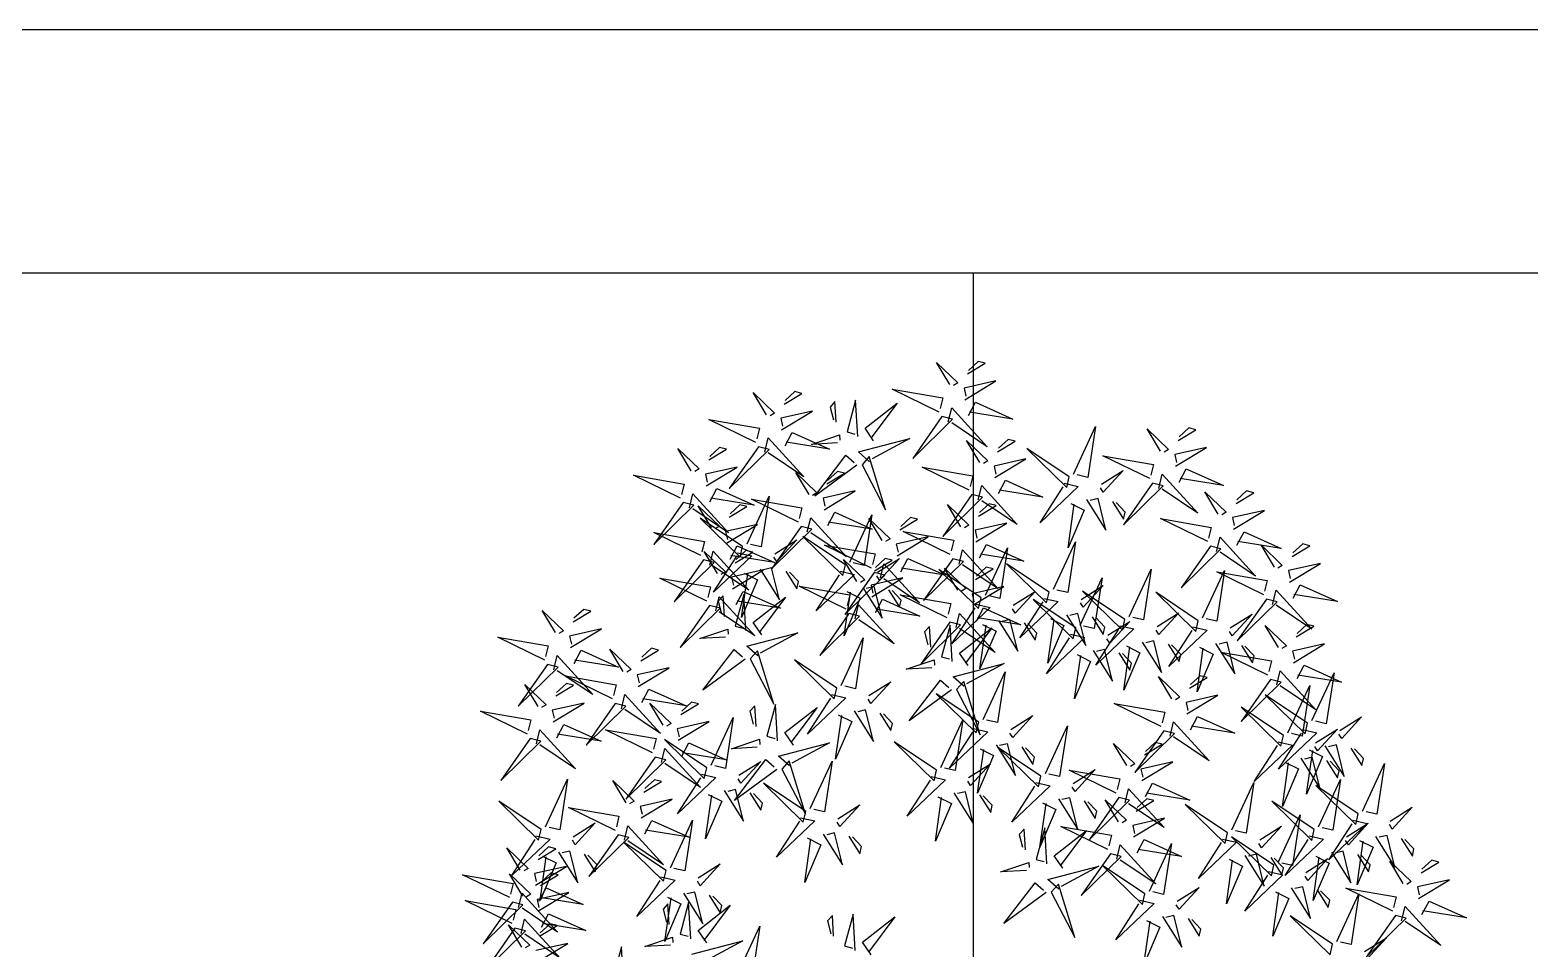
# Model space of a CAD drawing. Extents: x 741 to 1339, y 725 to 848.
# Drawn here: x 1122.841 to 1123.457, y 788.325 to 788.702 of the extents above; entities that cross this region are included whole.
import ezdxf

# ---------------------------------------------------------------- set-up
doc = ezdxf.new("R2010")
doc.units = 0
doc.header["$MEASUREMENT"] = 0
for name, color, linetype in [('5', 5, 'CONTINUOUS'), ('Lay Out', 31, 'CONTINUOUS'), ('luzpb', 86, 'CONTINUOUS'), ('PAREDES', 7, 'CONTINUOUS'), ('sobrapb', 88, 'CONTINUOUS')]:
    doc.layers.add(name, color=color, linetype=linetype)

# ---------------------------------------------------------------- blocks, each defined once
blk = doc.blocks.new('bolinha')
at = {"layer": 'luzpb'}
for p, q in [((87.85, 166.45), (81.06, 188.08)), ((81.06, 188.08), (84.03, 163.42)), ((97.67, 160.31), (90.89, 181.93)), ((90.89, 181.93), (93.85, 157.28)), ((90.13, 166.19), (110.99, 176.51)), ((110.99, 176.51), (94.18, 161.09)), ((69.92, 167.98), (68.09, 151.98)), ((77.79, 165.91), (78.05, 168.2)), ((90.75, 167.89), (77.79, 165.91)), ((79.32, 169.21), (90.75, 167.89)), ((99.96, 160.04), (120.82, 170.36)), ((120.82, 170.36), (104.01, 154.94)), ((64.96, 158.68), (83.01, 164.69)), ((88.33, 160.6), (64.96, 158.68)), ((68.09, 151.98), (74.23, 165.17)), ((78.28, 160.07), (77.23, 150.93)), ((84.03, 163.42), (87.85, 166.45)), ((84.29, 165.7), (88.33, 160.6)), ((94.18, 161.09), (91.14, 164.91)), ((93.85, 157.28), (97.67, 160.31)), ((67.7, 142.15), (81.97, 155.55)), ((74.79, 152.54), (92.84, 158.55)), ((98.16, 154.46), (74.79, 152.54)), ((79.78, 152.95), (79.29, 158.79)), ((80.96, 156.83), (83.73, 150.72)), ((87.55, 153.75), (85.72, 137.75)), ((94.12, 159.56), (98.16, 154.46)), ((95.42, 151.68), (95.68, 153.97)), ((108.38, 153.65), (95.42, 151.68)), ((96.95, 154.98), (108.38, 153.65)), ((104.01, 154.94), (100.97, 158.77)), ((83.73, 150.72), (67.7, 142.15)), ((77.23, 150.93), (79.78, 152.95)), ((77.53, 136.01), (91.79, 149.41)), ((85.72, 137.75), (91.86, 150.93)), ((91.86, 150.93), (88.56, 152.47)), ((99.63, 134.28), (90.74, 150.13)), ((90.74, 150.13), (104.42, 136.14)), ((90.78, 150.68), (93.56, 144.57)), ((97.38, 147.61), (95.54, 131.61)), ((105.24, 145.54), (105.51, 147.82)), ((118.2, 147.51), (105.24, 145.54)), ((106.78, 148.83), (118.2, 147.51)), ((109.61, 129.87), (107.2, 153.2)), ((107.2, 153.2), (113.59, 135.28)), ((38.98, 143.11), (52.31, 134.07)), ((52.31, 134.07), (43.48, 145.63)), ((93.56, 144.57), (77.53, 136.01)), ((95.9, 145.83), (94.86, 136.69)), ((95.54, 131.61), (101.68, 144.79)), ((97.4, 138.71), (96.92, 144.56)), ((101.68, 144.79), (98.39, 146.33)), ((94.86, 136.69), (97.4, 138.71)), ((105.68, 137.17), (99.63, 134.28)), ((105.73, 139.69), (104.68, 130.55)), ((107.23, 132.57), (106.74, 138.42)), ((114.62, 134.02), (109.61, 129.87)), ((136.92, 137.7), (112.33, 134.24)), ((112.33, 134.24), (115.44, 130.48)), ((115.44, 130.48), (136.92, 137.7)), ((102.73, 130.52), (86.7, 132.02)), ((86.7, 132.02), (100.01, 126.15)), ((100.01, 126.15), (101.48, 129.48)), ((104.68, 130.55), (107.23, 132.57)), ((110.21, 124.04), (113.97, 127.15)), ((115.22, 128.19), (125.97, 107.54)), ((150.41, 109.67), (143.63, 131.29)), ((143.63, 131.29), (146.59, 106.64)), ((39.6, 116.31), (46.07, 125.82)), ((46.07, 125.82), (41.81, 113.43)), ((61.26, 97.02), (58.86, 120.35)), ((58.86, 120.35), (65.24, 102.42)), ((94.99, 122), (85.83, 122.86)), ((85.83, 122.86), (87.9, 120.36)), ((92.65, 104.79), (85.87, 126.42)), ((85.87, 126.42), (88.83, 101.76)), ((87.9, 120.36), (93.74, 120.97)), ((103.06, 109.69), (100.83, 122.61)), ((100.83, 122.61), (103.12, 122.4)), ((104.15, 121.14), (103.06, 109.69)), ((125.97, 107.54), (110.21, 124.04)), ((41.81, 113.43), (39.9, 114.72)), ((51.29, 101.42), (42.4, 117.27)), ((42.4, 117.27), (56.08, 103.28)), ((94.94, 104.53), (115.8, 114.85)), ((115.8, 114.85), (98.99, 99.43)), ((152.7, 109.4), (173.56, 119.72)), ((173.56, 119.72), (156.74, 104.3)), ((30.62, 111.29), (21.48, 89.69)), ((21.48, 89.69), (24.53, 108.48)), ((36.33, 107.42), (49.65, 98.37)), ((40.82, 109.93), (37.92, 107.72)), ((49.65, 98.37), (40.82, 109.93)), ((47.21, 111.15), (54.83, 105.98)), ((54.22, 109.17), (48.81, 111.45)), ((54.83, 105.98), (54.22, 109.17)), ((127.53, 101.9), (145.58, 107.91)), ((146.59, 106.64), (150.41, 109.67)), ((146.85, 108.92), (150.9, 103.82)), ((156.74, 104.3), (153.71, 108.13)), ((11.3, 100.35), (22.04, 79.7)), ((30.54, 103), (37.24, 102.63)), ((37.39, 84.45), (32.14, 103.31)), ((37.24, 102.63), (37.39, 84.45)), ((57.34, 104.32), (51.29, 101.42)), ((66.28, 101.17), (61.26, 97.02)), ((88.58, 104.85), (63.99, 101.38)), ((63.99, 101.38), (67.1, 97.63)), ((67.1, 97.63), (88.58, 104.85)), ((69.77, 97.02), (87.82, 103.04)), ((88.83, 101.76), (92.65, 104.79)), ((89.1, 104.05), (93.14, 98.95)), ((98.99, 99.43), (95.95, 103.25)), ((150.9, 103.82), (127.53, 101.9)), ((143.52, 100.04), (146.29, 93.93)), ((171.79, 83.45), (165.01, 105.07)), ((165.01, 105.07), (167.97, 80.42)), ((22.04, 79.7), (6.28, 96.2)), ((54.39, 97.66), (38.36, 99.17)), ((38.36, 99.17), (51.67, 93.3)), ((51.67, 93.3), (53.14, 96.63)), ((61.87, 91.19), (65.63, 94.3)), ((66.88, 95.34), (77.63, 74.69)), ((93.14, 98.95), (69.77, 97.02)), ((72.51, 80.5), (86.78, 93.9)), ((85.76, 95.17), (88.54, 89.06)), ((130.26, 85.37), (144.53, 98.77)), ((146.29, 93.93), (130.26, 85.37)), ((150.11, 96.96), (148.28, 80.97)), ((148.28, 80.97), (154.42, 94.15)), ((154.42, 94.15), (151.13, 95.69)), ((157.98, 94.9), (158.24, 97.18)), ((170.94, 96.87), (157.98, 94.9)), ((159.52, 98.19), (170.94, 96.87)), ((174.08, 83.18), (194.94, 93.5)), ((194.94, 93.5), (178.12, 78.08)), ((46.65, 89.15), (37.49, 90.01)), ((37.49, 90.01), (39.56, 87.5)), ((39.56, 87.5), (45.4, 88.11)), ((54.72, 76.84), (52.49, 89.76)), ((52.49, 89.76), (54.78, 89.54)), ((55.81, 88.29), (54.72, 76.84)), ((77.63, 74.69), (61.87, 91.19)), ((88.54, 89.06), (72.51, 80.5)), ((92.36, 92.09), (90.53, 76.09)), ((90.53, 76.09), (96.67, 89.28)), ((96.67, 89.28), (93.37, 90.82)), ((100.22, 90.02), (100.49, 92.31)), ((113.18, 92), (100.22, 90.02)), ((101.76, 93.32), (113.18, 92)), ((109.91, 70.71), (103.13, 92.33)), ((103.13, 92.33), (106.09, 67.68)), ((139.73, 70.15), (132.94, 91.77)), ((132.94, 91.77), (135.91, 67.12)), ((158.47, 89.05), (157.42, 79.91)), ((159.97, 81.93), (159.48, 87.78)), ((100.71, 84.18), (99.67, 75.04)), ((102.21, 77.06), (101.72, 82.9)), ((112.2, 70.44), (133.06, 80.76)), ((133.06, 80.76), (116.24, 65.34)), ((142.01, 69.88), (162.87, 80.2)), ((162.87, 80.2), (146.06, 64.78)), ((148.91, 75.68), (166.96, 81.69)), ((157.42, 79.91), (159.97, 81.93)), ((167.97, 80.42), (171.79, 83.45)), ((168.23, 82.7), (172.28, 77.6)), ((178.12, 78.08), (175.09, 81.91)), ((76.34, 59.24), (67.45, 75.1)), ((67.45, 75.1), (81.14, 61.1)), ((86.32, 54.84), (83.92, 78.17)), ((83.92, 78.17), (90.3, 60.24)), ((99.67, 75.04), (102.21, 77.06)), ((172.28, 77.6), (148.91, 75.68)), ((164.9, 73.82), (167.68, 67.71)), ((87.02, 62.94), (105.08, 68.95)), ((106.09, 67.68), (109.91, 70.71)), ((106.35, 69.96), (110.4, 64.86)), ((116.24, 65.34), (113.21, 69.17)), ((116.84, 62.38), (134.9, 68.39)), ((135.91, 67.12), (139.73, 70.15)), ((136.17, 69.4), (140.22, 64.3)), ((146.06, 64.78), (143.02, 68.61)), ((151.65, 59.15), (165.91, 72.55)), ((167.68, 67.71), (151.65, 59.15)), ((171.5, 70.74), (169.66, 54.75)), ((169.66, 54.75), (175.8, 67.93)), ((175.8, 67.93), (172.51, 69.47)), ((179.36, 68.68), (179.62, 70.96)), ((192.32, 70.65), (179.36, 68.68)), ((180.9, 71.97), (192.32, 70.65)), ((82.4, 62.14), (76.34, 59.24)), ((110.4, 64.86), (87.02, 62.94)), ((113.64, 62.67), (89.05, 59.21)), ((92.16, 55.45), (113.64, 62.67)), ((103.02, 61.08), (105.79, 54.97)), ((140.22, 64.3), (116.84, 62.38)), ((132.84, 60.52), (135.61, 54.41)), ((179.85, 62.83), (178.8, 53.69)), ((181.35, 55.71), (180.86, 61.56)), ((-7.93, 55.23), (-10.83, 53.03)), ((0.9, 43.68), (-7.93, 55.23)), ((-1.54, 56.45), (6.07, 51.29)), ((5.47, 54.48), (0.06, 56.76)), ((6.07, 51.29), (5.47, 54.48)), ((44.13, 31.8), (41.73, 55.13)), ((41.73, 55.13), (48.11, 37.2)), ((79.45, 55.49), (63.42, 56.99)), ((63.42, 56.99), (76.73, 51.12)), ((72.65, 31.19), (73.18, 54.46)), ((73.18, 54.46), (79.04, 32.41)), ((76.73, 51.12), (78.2, 54.45)), ((91.34, 58.99), (86.32, 54.84)), ((89.05, 59.21), (92.16, 55.45)), ((89.76, 46.41), (104.03, 59.81)), ((105.79, 54.97), (89.76, 46.41)), ((109.61, 58), (107.78, 42.01)), ((107.78, 42.01), (113.92, 55.19)), ((113.92, 55.19), (110.63, 56.73)), ((117.48, 55.94), (117.74, 58.22)), ((130.44, 57.91), (117.48, 55.94)), ((119.02, 59.23), (130.44, 57.91)), ((119.58, 45.85), (133.85, 59.25)), ((135.61, 54.41), (119.58, 45.85)), ((139.43, 57.44), (137.6, 41.45)), ((137.6, 41.45), (143.74, 54.63)), ((143.74, 54.63), (140.44, 56.17)), ((147.3, 55.38), (147.56, 57.66)), ((160.26, 57.35), (147.3, 55.38)), ((148.83, 58.67), (160.26, 57.35)), ((178.8, 53.69), (181.35, 55.71)), ((-18.21, 48.31), (-11.51, 47.93)), ((-11.36, 29.76), (-16.61, 48.61)), ((-12.43, 52.72), (0.9, 43.68)), ((-11.51, 47.93), (-11.36, 29.76)), ((34.15, 36.2), (25.26, 52.06)), ((25.26, 52.06), (38.95, 38.06)), ((71.71, 46.97), (62.55, 47.83)), ((62.55, 47.83), (64.62, 45.33)), ((79.78, 34.66), (77.54, 47.58)), ((77.54, 47.58), (79.84, 47.36)), ((86.92, 49.01), (90.69, 52.12)), ((102.68, 32.51), (86.92, 49.01)), ((91.94, 53.16), (102.68, 32.51)), ((117.97, 50.09), (116.92, 40.95)), ((119.47, 42.97), (118.98, 48.82)), ((147.79, 49.53), (146.74, 40.39)), ((149.28, 42.41), (148.8, 48.26)), ((64.62, 45.33), (70.46, 45.93)), ((80.87, 46.11), (79.78, 34.66)), ((85.74, 32.04), (92.21, 41.54)), ((92.21, 41.54), (87.95, 29.15)), ((116.92, 40.95), (119.47, 42.97)), ((146.74, 40.39), (149.28, 42.41)), ((37.26, 32.45), (21.23, 33.95)), ((21.23, 33.95), (34.54, 28.08)), ((40.21, 39.1), (34.15, 36.2)), ((49.15, 35.95), (44.13, 31.8)), ((71.45, 39.63), (46.86, 36.17)), ((46.86, 36.17), (49.97, 32.41)), ((49.97, 32.41), (71.45, 39.63)), ((120.02, 12.43), (120.55, 35.7)), ((120.55, 35.7), (126.41, 13.65)), ((34.54, 28.08), (36.01, 31.41)), ((44.73, 25.97), (48.49, 29.08)), ((71.35, 29.29), (49.04, 33.31)), ((49.04, 33.31), (72.26, 24.5)), ((49.75, 30.12), (60.49, 9.47)), ((76.76, 27.01), (67.62, 5.41)), ((70.36, 25.79), (76.76, 27.01)), ((72.26, 24.5), (71.35, 29.29)), ((79.04, 32.41), (74.24, 31.5)), ((87.95, 29.15), (86.04, 30.44)), ((93.35, 26.87), (100.97, 21.7)), ((100.36, 24.89), (94.95, 27.17)), ((148.55, 10.4), (141.76, 32.03)), ((141.76, 32.03), (144.73, 7.37)), ((29.52, 23.93), (20.36, 24.79)), ((20.36, 24.79), (22.43, 22.29)), ((22.43, 22.29), (28.27, 22.89)), ((37.59, 11.62), (35.35, 24.54)), ((35.35, 24.54), (37.64, 24.32)), ((38.68, 23.07), (37.59, 11.62)), ((60.49, 9.47), (44.73, 25.97)), ((67.62, 5.41), (70.67, 24.2)), ((82.47, 23.14), (95.79, 14.09)), ((86.96, 25.65), (84.07, 23.44)), ((95.79, 14.09), (86.96, 25.65)), ((100.97, 21.7), (100.36, 24.89)), ((133.11, 13.27), (139.58, 22.78)), ((139.58, 22.78), (135.32, 10.38)), ((150.83, 10.14), (171.69, 20.46)), ((171.69, 20.46), (154.88, 5.04)), ((166.25, 0.14), (159.47, 21.76)), ((159.47, 21.76), (162.43, -2.89)), ((76.68, 18.72), (83.38, 18.35)), ((83.53, 0.17), (78.28, 19.03)), ((83.38, 18.35), (83.53, 0.17)), ((118.72, 10.53), (96.42, 14.55)), ((96.42, 14.55), (119.64, 5.74)), ((126.41, 13.65), (121.62, 12.73)), ((191.94, -8.29), (185.16, 13.34)), ((185.16, 13.34), (188.12, -11.32)), ((69.11, -8.15), (60.22, 7.71)), ((60.22, 7.71), (73.91, -6.29)), ((79.09, -12.55), (76.69, 10.78)), ((76.69, 10.78), (83.07, -7.15)), ((124.13, 8.25), (114.99, -13.35)), ((117.73, 7.03), (124.13, 8.25)), ((119.64, 5.74), (118.72, 10.53)), ((125.66, 2.63), (143.72, 8.64)), ((134.33, 6.88), (131.44, 4.68)), ((135.32, 10.38), (133.42, 11.67)), ((143.16, -4.67), (134.33, 6.88)), ((140.72, 8.1), (148.34, 2.94)), ((147.73, 6.13), (142.32, 8.41)), ((144.73, 7.37), (148.55, 10.4)), ((144.99, 9.65), (149.04, 4.55)), ((154.88, 5.04), (151.84, 8.86)), ((168.54, -0.13), (189.4, 10.19)), ((189.4, 10.19), (172.58, -5.23)), ((114.99, -13.35), (118.04, 5.43)), ((130.9, -18.59), (125.65, 0.26)), ((149.04, 4.55), (125.66, 2.63)), ((129.84, 4.37), (143.16, -4.67)), ((144.57, -13.53), (135.68, 2.32)), ((135.68, 2.32), (149.37, -11.67)), ((141.66, 0.78), (144.43, -5.33)), ((148.34, 2.94), (147.73, 6.13)), ((154.55, -17.94), (152.15, 5.39)), ((152.15, 5.39), (158.53, -12.54)), ((162.43, -2.89), (166.25, 0.14)), ((194.23, -8.55), (215.09, 1.77)), ((215.09, 1.77), (198.27, -13.65)), ((13.19, -21), (4.3, -5.15)), ((4.3, -5.15), (17.99, -19.14)), ((23.17, -25.4), (20.77, -2.07)), ((20.77, -2.07), (27.15, -20)), ((75.17, -5.25), (69.11, -8.15)), ((106.41, -4.72), (81.82, -8.18)), ((84.93, -11.94), (106.41, -4.72)), ((124.05, -0.04), (130.75, -0.42)), ((128.4, -13.9), (142.67, -0.5)), ((144.43, -5.33), (128.4, -13.9)), ((130.75, -0.42), (130.9, -18.59)), ((143.37, -7.63), (161.42, -1.62)), ((166.74, -5.71), (143.37, -7.63)), ((148.25, -2.3), (146.42, -18.3)), ((146.42, -18.3), (152.56, -5.12)), ((152.56, -5.12), (149.26, -3.58)), ((156.12, -4.37), (156.38, -2.08)), ((169.08, -2.4), (156.12, -4.37)), ((157.65, -1.07), (169.08, -2.4)), ((162.69, -0.61), (166.74, -5.71)), ((172.58, -5.23), (169.55, -1.4)), ((-43.84, -30.17), (-43.31, -6.9)), ((-43.31, -6.9), (-37.44, -28.95)), ((72.22, -11.9), (56.19, -10.4)), ((56.19, -10.4), (69.5, -16.27)), ((69.5, -16.27), (70.97, -12.94)), ((84.11, -8.4), (79.09, -12.55)), ((81.82, -8.18), (84.93, -11.94)), ((150.63, -10.64), (144.57, -13.53)), ((146.1, -24.16), (160.37, -10.76)), ((156.61, -10.22), (155.56, -19.36)), ((181.87, -10.11), (157.28, -13.57)), ((158.11, -17.34), (157.62, -11.49)), ((159.36, -9.49), (162.13, -15.6)), ((160.39, -17.33), (181.87, -10.11)), ((165.95, -12.56), (164.12, -28.56)), ((169.06, -16.06), (187.11, -10.05)), ((173.82, -14.63), (174.08, -12.35)), ((186.78, -12.66), (173.82, -14.63)), ((175.36, -11.34), (186.78, -12.66)), ((188.12, -11.32), (191.94, -8.29)), ((188.38, -9.04), (192.43, -14.13)), ((198.27, -13.65), (195.24, -9.83)), ((-30.74, -29.33), (-24.27, -19.82)), ((-24.27, -19.82), (-28.54, -32.22)), ((19.25, -18.1), (13.19, -21)), ((50.49, -17.57), (25.9, -21.04)), ((29.01, -24.79), (50.49, -17.57)), ((64.48, -20.42), (55.32, -19.56)), ((55.32, -19.56), (57.39, -22.06)), ((72.55, -32.73), (70.31, -19.81)), ((70.31, -19.81), (72.6, -20.03)), ((79.69, -18.38), (83.45, -15.27)), ((95.45, -34.88), (79.69, -18.38)), ((84.71, -14.23), (95.45, -34.88)), ((107.9, -36.5), (101.11, -14.87)), ((101.11, -14.87), (104.08, -39.53)), ((147.68, -17.29), (131.65, -15.79)), ((131.65, -15.79), (144.96, -21.66)), ((144.96, -21.66), (146.43, -18.33)), ((162.13, -15.6), (146.1, -24.16)), ((159.57, -13.79), (154.55, -17.94)), ((155.56, -19.36), (158.11, -17.34)), ((157.28, -13.57), (160.39, -17.33)), ((160.17, -19.62), (170.91, -40.27)), ((164.12, -28.56), (170.26, -15.38)), ((170.26, -15.38), (166.97, -13.84)), ((192.43, -14.13), (169.06, -16.06)), ((171.8, -32.59), (186.06, -19.19)), ((185.05, -17.91), (187.83, -24.02)), ((201.05, -19.76), (212.47, -21.09)), ((16.3, -24.76), (0.27, -23.25)), ((0.27, -23.25), (13.58, -29.12)), ((13.58, -29.12), (15.05, -25.79)), ((28.19, -21.25), (23.17, -25.4)), ((25.9, -21.04), (29.01, -24.79)), ((57.39, -22.06), (63.23, -21.46)), ((73.64, -21.28), (72.55, -32.73)), ((110.18, -36.77), (131.04, -26.45)), ((131.04, -26.45), (114.23, -41.87)), ((120.16, -49.07), (117.76, -25.74)), ((117.76, -25.74), (124.14, -43.67)), ((139.94, -25.81), (130.78, -24.95)), ((130.78, -24.95), (132.85, -27.45)), ((151.52, -43.28), (144.73, -21.65)), ((144.73, -21.65), (147.7, -46.31)), ((148.01, -38.12), (145.78, -25.2)), ((145.78, -25.2), (148.07, -25.41)), ((149.1, -26.67), (148.01, -38.12)), ((155.15, -23.77), (158.92, -20.66)), ((170.91, -40.27), (155.15, -23.77)), ((187.83, -24.02), (171.8, -32.59)), ((174.31, -20.48), (173.26, -29.62)), ((175.81, -27.6), (175.32, -21.75)), ((191.65, -20.99), (189.81, -36.99)), ((189.81, -36.99), (195.95, -23.81)), ((195.95, -23.81), (192.66, -22.27)), ((199.51, -23.06), (199.77, -20.77)), ((212.47, -21.09), (199.51, -23.06)), ((-37.44, -28.95), (-42.24, -29.87)), ((-28.54, -32.22), (-30.44, -30.93)), ((8.56, -33.27), (-0.6, -32.41)), ((-0.6, -32.41), (1.47, -34.91)), ((18.64, -48.9), (9.75, -33.05)), ((9.75, -33.05), (23.43, -47.04)), ((16.63, -45.58), (14.39, -32.66)), ((14.39, -32.66), (16.69, -32.88)), ((23.77, -31.23), (27.54, -28.12)), ((39.53, -47.73), (23.77, -31.23)), ((28.61, -53.31), (26.21, -29.98)), ((26.21, -29.98), (32.59, -47.9)), ((28.79, -27.08), (39.53, -47.73)), ((53.19, -51.86), (53.72, -28.59)), ((53.72, -28.59), (59.58, -50.64)), ((110.19, -44.67), (101.3, -28.81)), ((101.3, -28.81), (114.98, -42.81)), ((132.85, -27.45), (138.69, -26.84)), ((153.8, -43.54), (174.66, -33.22)), ((174.66, -33.22), (157.85, -48.64)), ((173.26, -29.62), (175.81, -27.6)), ((191.16, -49.98), (184.38, -28.35)), ((184.38, -28.35), (187.34, -53.01)), ((200, -28.91), (198.95, -38.05)), ((201.5, -36.03), (201.01, -30.18)), ((-39.73, -34.35), (-48.86, -55.95)), ((-48.86, -55.95), (-45.82, -37.17)), ((-46.12, -35.57), (-39.73, -34.35)), ((-34.02, -38.23), (-20.69, -47.27)), ((-29.53, -35.72), (-32.42, -37.92)), ((-20.69, -47.27), (-29.53, -35.72)), ((-23.13, -34.5), (-15.52, -39.66)), ((-16.13, -36.47), (-21.53, -34.19)), ((-15.52, -39.66), (-16.13, -36.47)), ((-7.31, -60.58), (-9.72, -37.25)), ((-9.72, -37.25), (-3.33, -55.17)), ((1.47, -34.91), (7.31, -34.31)), ((17.72, -34.13), (16.63, -45.58)), ((85.01, -44.27), (103.07, -38.26)), ((104.08, -39.53), (107.9, -36.5)), ((104.34, -37.25), (108.39, -42.35)), ((115.48, -56.5), (108.69, -34.88)), ((108.69, -34.88), (111.66, -59.54)), ((114.23, -41.87), (111.19, -38.04)), ((193.45, -50.25), (214.31, -39.92)), ((214.31, -39.92), (197.49, -55.35)), ((198.95, -38.05), (201.5, -36.03)), ((-86.98, -60.82), (-95.87, -44.97)), ((-95.87, -44.97), (-82.18, -58.96)), ((-77, -65.23), (-79.4, -41.9)), ((-79.4, -41.9), (-73.02, -59.82)), ((-47.71, -63.37), (-54.49, -41.74)), ((-54.49, -41.74), (-51.53, -66.4)), ((-39.8, -42.64), (-33.1, -43.02)), ((-32.95, -61.19), (-38.21, -42.34)), ((-33.1, -43.02), (-32.95, -61.19)), ((-17.29, -56.17), (-26.18, -40.32)), ((-26.18, -40.32), (-12.5, -54.31)), ((24.69, -46.01), (18.64, -48.9)), ((55.93, -45.48), (31.34, -48.94)), ((34.45, -52.7), (55.93, -45.48)), ((66.28, -51.01), (72.75, -41.5)), ((72.75, -41.5), (68.49, -53.9)), ((108.39, -42.35), (85.01, -44.27)), ((101.01, -46.12), (103.78, -52.23)), ((116.24, -41.77), (110.19, -44.67)), ((117.76, -56.77), (138.62, -46.45)), ((125.18, -44.92), (120.16, -49.07)), ((138.62, -46.45), (121.81, -61.87)), ((147.48, -41.24), (122.89, -44.7)), ((122.89, -44.7), (126, -48.46)), ((126, -48.46), (147.48, -41.24)), ((128.63, -51.05), (146.68, -45.03)), ((147.7, -46.31), (151.52, -43.28)), ((147.96, -44.02), (152, -49.12)), ((157.85, -48.64), (154.81, -44.82)), ((-45.42, -63.63), (-24.56, -53.31)), ((-24.56, -53.31), (-41.38, -68.73)), ((-11.24, -53.28), (-17.29, -56.17)), ((20, -52.74), (-4.59, -56.21)), ((-1.48, -59.97), (20, -52.74)), ((21.74, -52.66), (5.71, -51.16)), ((5.71, -51.16), (19.02, -57.03)), ((33.63, -49.16), (28.61, -53.31)), ((51.9, -53.76), (29.59, -49.74)), ((29.59, -49.74), (52.81, -58.55)), ((31.34, -48.94), (34.45, -52.7)), ((59.58, -50.64), (54.79, -51.55)), ((68.49, -53.9), (66.59, -52.61)), ((77.45, -69.69), (70.66, -48.07)), ((70.66, -48.07), (73.63, -72.72)), ((87.75, -60.8), (102.02, -47.4)), ((103.78, -52.23), (87.75, -60.8)), ((113.29, -48.42), (97.26, -46.92)), ((97.26, -46.92), (110.57, -52.79)), ((107.6, -49.2), (105.77, -65.2)), ((105.77, -65.2), (111.91, -52.02)), ((111.91, -52.02), (108.61, -50.48)), ((110.57, -52.79), (112.04, -49.46)), ((115.47, -51.27), (115.73, -48.99)), ((128.43, -49.3), (115.47, -51.27)), ((117, -47.98), (128.43, -49.3)), ((120.77, -54.9), (124.53, -51.79)), ((125.78, -50.75), (136.53, -71.4)), ((152, -49.12), (128.63, -51.05)), ((144.63, -52.9), (147.4, -59.01)), ((168.27, -57.75), (186.33, -51.74)), ((187.34, -53.01), (191.16, -49.98)), ((187.6, -50.73), (191.65, -55.83)), ((197.49, -55.35), (194.46, -51.52)), ((-80.93, -57.93), (-86.98, -60.82)), ((-49.68, -57.39), (-74.27, -60.86)), ((-71.16, -64.62), (-49.68, -57.39)), ((-30.15, -81.57), (-36.94, -59.95)), ((-36.94, -59.95), (-33.97, -84.6)), ((-14.19, -59.93), (-30.22, -58.43)), ((-30.22, -58.43), (-16.91, -64.3)), ((-2.3, -56.43), (-7.31, -60.58)), ((-4.59, -56.21), (-1.48, -59.97)), ((19.02, -57.03), (20.49, -53.7)), ((57.3, -56.04), (48.17, -77.64)), ((48.17, -77.64), (51.21, -58.85)), ((50.91, -57.26), (57.3, -56.04)), ((52.81, -58.55), (51.9, -53.76)), ((63.01, -59.91), (76.33, -68.95)), ((67.5, -57.4), (64.61, -59.61)), ((76.33, -68.95), (67.5, -57.4)), ((73.9, -56.18), (81.51, -61.35)), ((80.9, -58.15), (75.5, -55.88)), ((79.73, -69.96), (100.59, -59.64)), ((81.51, -61.35), (80.9, -58.15)), ((100.59, -59.64), (83.78, -75.06)), ((92.59, -64.27), (110.64, -58.26)), ((105.55, -56.94), (96.39, -56.08)), ((96.39, -56.08), (98.46, -58.58)), ((98.46, -58.58), (104.3, -57.98)), ((113.62, -69.25), (111.39, -56.33)), ((111.39, -56.33), (113.68, -56.55)), ((111.66, -59.54), (115.48, -56.5)), ((111.92, -57.25), (115.96, -62.35)), ((114.71, -57.8), (113.62, -69.25)), ((115.96, -57.12), (114.91, -66.26)), ((117.45, -64.24), (116.97, -58.39)), ((121.81, -61.87), (118.77, -58.04)), ((136.53, -71.4), (120.77, -54.9)), ((131.37, -67.58), (145.64, -54.18)), ((147.4, -59.01), (131.37, -67.58)), ((151.22, -55.98), (149.39, -71.98)), ((149.39, -71.98), (155.53, -58.79)), ((155.53, -58.79), (152.23, -57.26)), ((158.06, -79.64), (158.59, -56.37)), ((158.59, -56.37), (164.45, -78.42)), ((159.09, -58.05), (159.35, -55.76)), ((172.05, -56.08), (159.09, -58.05)), ((160.62, -54.75), (172.05, -56.08)), ((191.65, -55.83), (168.27, -57.75)), ((184.27, -59.6), (187.04, -65.71)), ((-83.87, -64.58), (-99.9, -63.08)), ((-99.9, -63.08), (-86.6, -68.95)), ((-86.6, -68.95), (-85.12, -65.62)), ((-71.98, -61.08), (-77, -65.23)), ((-74.27, -60.86), (-71.16, -64.62)), ((-70.59, -71.14), (-52.54, -65.13)), ((-51.53, -66.4), (-47.71, -63.37)), ((-51.27, -64.12), (-47.22, -69.22)), ((-41.38, -68.73), (-44.41, -64.91)), ((-16.91, -64.3), (-15.44, -60.97)), ((-6.71, -66.41), (-2.95, -63.3)), ((9.05, -82.91), (-6.71, -66.41)), ((-1.7, -62.26), (9.05, -82.91)), ((14, -61.18), (4.84, -60.32)), ((4.84, -60.32), (6.91, -62.82)), ((6.91, -62.82), (12.75, -62.21)), ((57.22, -64.32), (63.92, -64.7)), ((64.08, -82.88), (58.82, -64.02)), ((63.92, -64.7), (64.08, -82.88)), ((71.71, -87.88), (69.31, -64.55)), ((69.31, -64.55), (75.69, -82.48)), ((98.98, -87.97), (92.19, -66.34)), ((92.19, -66.34), (95.16, -91)), ((115.96, -62.35), (92.59, -64.27)), ((108.59, -66.13), (111.36, -72.24)), ((114.91, -66.26), (117.45, -64.24)), ((159.57, -63.89), (158.53, -73.04)), ((161.07, -71.02), (160.59, -65.17)), ((171.01, -74.28), (185.28, -60.88)), ((187.04, -65.71), (171.01, -74.28)), ((190.86, -62.68), (189.03, -78.68)), ((189.03, -78.68), (195.17, -65.5)), ((195.17, -65.5), (191.88, -63.96)), ((198.73, -64.75), (198.99, -62.47)), ((211.69, -62.78), (198.73, -64.75)), ((200.27, -61.46), (211.69, -62.78)), ((-47.22, -69.22), (-70.59, -71.14)), ((-21.93, -68.45), (-31.09, -67.59)), ((-31.09, -67.59), (-29.02, -70.09)), ((-29.02, -70.09), (-23.18, -69.48)), ((-27.87, -81.84), (-7.01, -71.52)), ((-7.01, -71.52), (-23.82, -86.94)), ((-13.86, -80.76), (-16.09, -67.84)), ((-16.09, -67.84), (-13.8, -68.05)), ((-12.77, -69.31), (-13.86, -80.76)), ((61.73, -83.48), (52.84, -67.62)), ((52.84, -67.62), (66.53, -81.62)), ((54.56, -77.46), (72.61, -71.45)), ((73.63, -72.72), (77.45, -69.69)), ((73.89, -70.44), (77.93, -75.54)), ((83.78, -75.06), (80.74, -71.23)), ((95.33, -80.8), (109.6, -67.4)), ((111.36, -72.24), (95.33, -80.8)), ((115.18, -69.21), (113.35, -85.2)), ((113.35, -85.2), (119.49, -72.02)), ((119.49, -72.02), (116.19, -70.48)), ((123.05, -71.27), (123.31, -68.99)), ((136.01, -69.3), (123.05, -71.27)), ((124.58, -67.98), (136.01, -69.3)), ((158.53, -73.04), (161.07, -71.02)), ((171.15, -78.8), (177.62, -69.29)), ((177.62, -69.29), (173.36, -81.69)), ((199.22, -70.6), (198.17, -79.74)), ((200.72, -77.72), (200.23, -71.87)), ((-40.14, -78.14), (-39.88, -75.85)), ((-27.18, -76.17), (-40.14, -78.14)), ((-38.6, -74.84), (-27.18, -76.17)), ((77.93, -75.54), (54.56, -77.46)), ((70.56, -79.31), (73.33, -85.42)), ((101.26, -88.24), (122.12, -77.91)), ((122.12, -77.91), (105.31, -93.33)), ((123.53, -77.12), (122.49, -86.26)), ((125.03, -84.24), (124.55, -78.39)), ((156.76, -81.54), (134.46, -77.53)), ((134.46, -77.53), (157.68, -86.34)), ((164.45, -78.42), (159.66, -79.34)), ((198.17, -79.74), (200.72, -77.72)), ((-39.65, -83.99), (-40.7, -93.13)), ((-38.15, -91.11), (-38.64, -85.26)), ((-33.97, -84.6), (-30.15, -81.57)), ((-23.82, -86.94), (-26.86, -83.11)), ((64.84, -87.23), (48.81, -85.73)), ((48.81, -85.73), (62.12, -91.6)), ((57.3, -93.99), (71.57, -80.59)), ((73.33, -85.42), (57.3, -93.99)), ((67.79, -80.58), (61.73, -83.48)), ((76.73, -83.73), (71.71, -87.88)), ((99.03, -80.05), (74.44, -83.51)), ((74.44, -83.51), (77.55, -87.27)), ((77.15, -82.39), (75.32, -98.39)), ((75.32, -98.39), (81.46, -85.21)), ((77.55, -87.27), (99.03, -80.05)), ((81.46, -85.21), (78.16, -83.67)), ((85.02, -84.46), (85.28, -82.18)), ((97.98, -82.49), (85.02, -84.46)), ((86.55, -81.17), (97.98, -82.49)), ((122.49, -86.26), (125.03, -84.24)), ((162.17, -83.82), (153.03, -105.42)), ((153.03, -105.42), (156.08, -86.64)), ((155.77, -85.04), (162.17, -83.82)), ((157.68, -86.34), (156.76, -81.54)), ((172.37, -85.19), (169.48, -87.39)), ((173.36, -81.69), (171.46, -80.4)), ((181.2, -96.74), (172.37, -85.19)), ((178.77, -83.97), (186.38, -89.13)), ((185.77, -85.94), (180.36, -83.66)), ((186.38, -89.13), (185.77, -85.94)), ((-40.7, -93.13), (-38.15, -91.11)), ((-21.05, -93.05), (-9.62, -94.37)), ((25.47, -108.61), (16.58, -92.76)), ((16.58, -92.76), (30.27, -106.75)), ((35.45, -113.02), (33.05, -89.69)), ((33.05, -89.69), (39.43, -107.61)), ((55.33, -113.39), (52.92, -90.06)), ((52.92, -90.06), (59.31, -107.99)), ((62.12, -91.6), (63.59, -88.27)), ((72.31, -93.71), (76.07, -90.6)), ((76.09, -95.74), (94.14, -89.73)), ((77.33, -89.56), (88.07, -110.21)), ((85.5, -90.31), (84.46, -99.45)), ((87, -97.43), (86.52, -91.58)), ((95.16, -91), (98.98, -87.97)), ((95.42, -88.72), (99.46, -93.82)), ((105.31, -93.33), (102.27, -89.51)), ((116.42, -112.13), (109.63, -90.5)), ((109.63, -90.5), (112.6, -115.16)), ((162.09, -92.11), (168.79, -92.49)), ((168.94, -110.66), (163.69, -91.81)), ((167.88, -87.7), (181.2, -96.74)), ((168.79, -92.49), (168.94, -110.66)), ((-30.45, -94.28), (-32.28, -110.27)), ((-32.28, -110.27), (-26.14, -97.09)), ((-26.14, -97.09), (-29.44, -95.55)), ((-22.59, -96.34), (-22.32, -94.06)), ((-9.62, -94.37), (-22.59, -96.34)), ((57.1, -95.75), (47.94, -94.89)), ((47.94, -94.89), (50.01, -97.39)), ((50.01, -97.39), (55.85, -96.79)), ((65.17, -108.06), (62.93, -95.14)), ((62.93, -95.14), (65.22, -95.36)), ((66.26, -96.61), (65.17, -108.06)), ((88.07, -110.21), (72.31, -93.71)), ((99.46, -93.82), (76.09, -95.74)), ((78.83, -112.27), (93.1, -98.87)), ((84.46, -99.45), (87, -97.43)), ((92.09, -97.59), (94.86, -103.7)), ((108.08, -99.45), (119.51, -100.77)), ((-22.1, -102.19), (-23.14, -111.33)), ((-20.6, -109.31), (-21.09, -103.46)), ((31.52, -105.72), (25.47, -108.61)), ((62.77, -105.18), (38.17, -108.65)), ((41.28, -112.41), (62.77, -105.18)), ((82.64, -105.56), (58.05, -109.02)), ((61.16, -112.78), (82.64, -105.56)), ((94.86, -103.7), (78.83, -112.27)), ((98.68, -100.67), (96.85, -116.67)), ((96.85, -116.67), (102.99, -103.49)), ((102.99, -103.49), (99.69, -101.95)), ((106.55, -102.74), (106.81, -100.46)), ((119.51, -100.77), (106.55, -102.74)), ((118.7, -112.4), (139.57, -102.07)), ((139.57, -102.07), (122.75, -117.49)), ((152.01, -122.73), (145.23, -101.1)), ((145.23, -101.1), (148.19, -125.76)), ((-23.14, -111.33), (-20.6, -109.31)), ((15.16, -128.28), (6.27, -112.43)), ((6.27, -112.43), (19.95, -126.42)), ((28.58, -112.37), (12.55, -110.87)), ((12.55, -110.87), (25.85, -116.74)), ((25.14, -132.68), (22.73, -109.35)), ((22.73, -109.35), (29.12, -127.28)), ((48.45, -112.74), (32.42, -111.24)), ((32.42, -111.24), (45.73, -117.11)), ((40.46, -108.87), (35.45, -113.02)), ((38.17, -108.65), (41.28, -112.41)), ((60.34, -109.24), (55.33, -113.39)), ((58.05, -109.02), (61.16, -112.78)), ((107.03, -108.59), (105.99, -117.73)), ((108.53, -115.71), (108.05, -109.86)), ((112.6, -115.16), (116.42, -112.13)), ((112.86, -112.88), (116.91, -117.98)), ((154.3, -122.99), (175.16, -112.67)), ((175.16, -112.67), (158.34, -128.09)), ((25.85, -116.74), (27.32, -113.41)), ((36.05, -118.85), (39.81, -115.74)), ((51.81, -135.35), (36.05, -118.85)), ((41.06, -114.7), (51.81, -135.35)), ((45.73, -117.11), (47.2, -113.78)), ((55.93, -119.22), (59.69, -116.11)), ((71.69, -135.72), (55.93, -119.22)), ((60.94, -115.07), (71.69, -135.72)), ((93.53, -119.9), (111.59, -113.89)), ((116.91, -117.98), (93.53, -119.9)), ((105.99, -117.73), (108.53, -115.71)), ((122.75, -117.49), (119.72, -113.67)), ((20.83, -120.89), (11.67, -120.03)), ((11.67, -120.03), (13.75, -122.53)), ((13.75, -122.53), (19.58, -121.92)), ((21.21, -125.38), (15.16, -128.28)), ((28.91, -133.2), (26.67, -120.28)), ((26.67, -120.28), (28.96, -120.49)), ((52.45, -124.85), (27.86, -128.32)), ((30, -121.75), (28.91, -133.2)), ((30.97, -132.08), (52.45, -124.85)), ((40.71, -121.26), (31.55, -120.4)), ((31.55, -120.4), (33.62, -122.9)), ((33.62, -122.9), (39.46, -122.3)), ((48.78, -133.57), (46.55, -120.65)), ((46.55, -120.65), (48.84, -120.87)), ((49.87, -122.12), (48.78, -133.57)), ((96.27, -136.43), (110.54, -123.03)), ((109.53, -121.75), (112.3, -127.86)), ((123.99, -126.9), (124.25, -124.62)), ((136.95, -124.93), (123.99, -126.9)), ((125.52, -123.61), (136.95, -124.93)), ((129.13, -130.5), (147.18, -124.49)), ((148.19, -125.76), (152.01, -122.73)), ((148.45, -123.47), (152.5, -128.57)), ((158.34, -128.09), (155.31, -124.27)), ((30.15, -128.53), (25.14, -132.68)), ((27.86, -128.32), (30.97, -132.08)), ((112.3, -127.86), (96.27, -136.43)), ((152.5, -128.57), (129.13, -130.5)), ((159.58, -137.5), (159.84, -135.21)), ((172.54, -135.53), (159.58, -137.5)), ((161.12, -134.2), (172.54, -135.53))]:
    blk.add_line(p, q, dxfattribs=at)
at = {"layer": 'sobrapb'}
for p, q in [((-45.13, -32.07), (-67.44, -28.06)), ((-67.44, -28.06), (-44.22, -36.87)), ((-44.22, -36.87), (-45.13, -32.07)), ((29.22, -59.14), (32.98, -56.03)), ((44.98, -75.64), (29.22, -59.14)), ((34.23, -54.99), (44.98, -75.64)), ((22.07, -73.49), (19.84, -60.57)), ((19.84, -60.57), (22.13, -60.78)), ((23.16, -62.04), (22.07, -73.49)), ((-91.61, -73.1), (-100.77, -72.24)), ((-100.77, -72.24), (-98.7, -74.74)), ((-83.54, -85.41), (-85.78, -72.49)), ((-85.78, -72.49), (-83.49, -72.7)), ((-76.4, -71.06), (-72.64, -67.95)), ((-60.64, -87.56), (-76.4, -71.06)), ((-71.38, -66.91), (-60.64, -87.56)), ((-54.6, -72.99), (-51.83, -79.1)), ((-98.7, -74.74), (-92.87, -74.13)), ((-82.45, -73.96), (-83.54, -85.41)), ((-67.86, -87.67), (-53.59, -74.27)), ((-51.83, -79.1), (-67.86, -87.67)), ((-48.01, -76.07), (-49.84, -92.07)), ((-49.84, -92.07), (-43.7, -78.89)), ((-43.7, -78.89), (-46.99, -77.35)), ((-53.04, -89.34), (-34.99, -83.33)), ((-33.71, -82.32), (-29.67, -87.42)), ((-87.84, -106.49), (-96.73, -90.63)), ((-96.73, -90.63), (-83.04, -104.63)), ((-77.86, -110.89), (-80.26, -87.56)), ((-80.26, -87.56), (-73.88, -105.49)), ((-29.67, -87.42), (-53.04, -89.34)), ((-50.3, -105.87), (-36.03, -92.47)), ((-37.05, -91.2), (-34.27, -97.31)), ((45.35, -108.99), (36.46, -93.13)), ((36.46, -93.13), (50.14, -107.13)), ((-111.84, -113.98), (-120.73, -98.13)), ((-120.73, -98.13), (-107.04, -112.12)), ((-101.86, -118.38), (-104.26, -95.05)), ((-104.26, -95.05), (-97.88, -112.98)), ((-34.27, -97.31), (-50.3, -105.87)), ((-18.86, -115.55), (-25.65, -93.92)), ((-25.65, -93.92), (-22.68, -118.58)), ((-81.78, -103.59), (-87.84, -106.49)), ((-50.54, -103.06), (-75.13, -106.52)), ((-75.13, -106.52), (-72.02, -110.28)), ((-72.02, -110.28), (-50.54, -103.06)), ((-16.58, -115.81), (4.29, -105.49)), ((4.29, -105.49), (-12.53, -120.91)), ((51.4, -106.09), (45.35, -108.99)), ((-118.27, -109.73), (-142.86, -113.2)), ((-142.86, -113.2), (-139.76, -116.95)), ((-139.76, -116.95), (-118.27, -109.73)), ((-105.79, -111.08), (-111.84, -113.98)), ((-84.73, -110.24), (-100.76, -108.74)), ((-100.76, -108.74), (-87.45, -114.61)), ((-74.54, -110.55), (-99.13, -114.02)), ((-96.02, -117.77), (-74.54, -110.55)), ((-87.45, -114.61), (-85.98, -111.28)), ((-72.84, -106.74), (-77.86, -110.89)), ((-72.24, -112.57), (-61.5, -133.22)), ((-139.97, -119.24), (-129.23, -139.89)), ((-108.73, -117.74), (-124.76, -116.23)), ((-124.76, -116.23), (-111.46, -122.1)), ((-111.46, -122.1), (-109.98, -118.77)), ((-100.32, -142.24), (-102.72, -118.91)), ((-102.72, -118.91), (-96.34, -136.84)), ((-96.84, -114.23), (-101.86, -118.38)), ((-92.47, -118.76), (-101.63, -117.9)), ((-101.63, -117.9), (-99.56, -120.4)), ((-99.56, -120.4), (-93.72, -119.8)), ((-99.13, -114.02), (-96.02, -117.77)), ((-84.4, -131.07), (-86.63, -118.15)), ((-86.63, -118.15), (-84.34, -118.37)), ((-83.31, -119.62), (-84.4, -131.07)), ((-77.26, -116.72), (-73.49, -113.61)), ((-61.5, -133.22), (-77.26, -116.72)), ((-41.75, -123.32), (-23.69, -117.3)), ((-22.68, -118.58), (-18.86, -115.55)), ((-22.42, -116.29), (-18.37, -121.39)), ((-12.53, -120.91), (-15.57, -117.09)), ((-152.13, -137.74), (-154.37, -124.82)), ((-146.71, -146.91), (-153.5, -125.28)), ((-153.5, -125.28), (-150.53, -149.94)), ((-151.04, -126.29), (-152.13, -137.74)), ((-144.99, -123.39), (-141.23, -120.28)), ((-129.23, -139.89), (-144.99, -123.39)), ((-116.47, -126.25), (-125.63, -125.39)), ((-125.63, -125.39), (-123.56, -127.9)), ((-110.3, -137.84), (-119.19, -121.99)), ((-119.19, -121.99), (-105.5, -135.98)), ((-108.4, -138.56), (-110.64, -125.64)), ((-110.64, -125.64), (-108.35, -125.86)), ((-101.26, -124.21), (-97.5, -121.1)), ((-85.5, -140.71), (-101.26, -124.21)), ((-96.24, -120.06), (-85.5, -140.71)), ((-18.37, -121.39), (-41.75, -123.32)), ((-39.01, -139.85), (-24.74, -126.45)), ((-25.75, -125.17), (-22.98, -131.28)), ((116.12, -124.83), (114.29, -140.83)), ((120.43, -127.65), (117.13, -126.11)), ((-123.56, -127.9), (-117.73, -127.29)), ((-107.31, -127.11), (-108.4, -138.56)), ((-22.98, -131.28), (-39.01, -139.85)), ((-19.16, -128.25), (-20.99, -144.25)), ((-20.99, -144.25), (-14.85, -131.06)), ((-14.85, -131.06), (-18.15, -129.52)), ((-11.29, -130.32), (-11.03, -128.03)), ((1.67, -128.35), (-11.29, -130.32)), ((-9.76, -127.02), (1.67, -128.35)), ((18.26, -132.04), (2.23, -130.53)), ((2.23, -130.53), (15.54, -136.4)), ((15.54, -136.4), (17.01, -133.08)), ((80.42, -147.38), (71.53, -131.53)), ((71.53, -131.53), (85.22, -145.52)), ((90.4, -151.78), (88, -128.45)), ((88, -128.45), (94.38, -146.38)), ((114.29, -140.83), (120.43, -127.65)), ((124.48, -132.75), (123.43, -141.89)), ((145.12, -132.35), (147.9, -138.46)), ((-144.43, -147.17), (-123.57, -136.85)), ((-123.57, -136.85), (-140.38, -152.27)), ((-104.25, -134.94), (-110.3, -137.84)), ((-106.65, -161.98), (-109.06, -138.65)), ((-109.06, -138.65), (-102.67, -156.58)), ((-95.3, -138.09), (-100.32, -142.24)), ((-73, -134.41), (-97.59, -137.88)), ((-97.59, -137.88), (-94.48, -141.64)), ((-94.48, -141.64), (-73, -134.41)), ((-68.82, -152.52), (-77.7, -136.67)), ((-77.7, -136.67), (-64.02, -150.66)), ((-58.84, -156.92), (-61.24, -133.59)), ((-61.24, -133.59), (-54.86, -151.52)), ((-5.21, -153.72), (-14.1, -137.86)), ((-14.1, -137.86), (-0.41, -151.86)), ((-10.8, -136.16), (-11.85, -145.31)), ((-9.3, -143.28), (-9.79, -137.44)), ((10.52, -140.55), (1.36, -139.69)), ((1.36, -139.69), (3.43, -142.2)), ((4.77, -158.12), (2.37, -134.79)), ((2.37, -134.79), (8.75, -152.72)), ((18.59, -152.86), (16.36, -139.95)), ((16.36, -139.95), (18.65, -140.16)), ((25.74, -138.52), (29.5, -135.4)), ((41.5, -155.01), (25.74, -138.52)), ((30.75, -134.37), (41.5, -155.01)), ((123.43, -141.89), (125.98, -139.87)), ((125.98, -139.87), (125.49, -134.02)), ((131.87, -147.03), (146.13, -133.63)), ((147.9, -138.46), (131.87, -147.03)), ((151.72, -135.43), (149.88, -151.43)), ((149.88, -151.43), (156.02, -138.25)), ((156.02, -138.25), (152.73, -136.71)), ((-116.63, -157.58), (-125.52, -141.73)), ((-125.52, -141.73), (-111.84, -155.72)), ((-107.19, -141.6), (-123.22, -140.09)), ((-123.22, -140.09), (-109.92, -145.96)), ((-109.92, -145.96), (-108.44, -142.64)), ((-99.72, -148.08), (-95.96, -144.96)), ((-94.7, -143.93), (-83.96, -164.57)), ((-61.05, -168.8), (-63.45, -145.47)), ((-63.45, -145.47), (-57.07, -163.4)), ((-29.77, -166.98), (-36.55, -145.35)), ((-36.55, -145.35), (-33.59, -170.01)), ((-11.85, -145.31), (-9.3, -143.28)), ((3.43, -142.2), (9.27, -141.59)), ((19.68, -141.41), (18.59, -152.86)), ((86.47, -144.48), (80.42, -147.38)), ((117.71, -143.95), (93.12, -147.42)), ((96.23, -151.18), (117.71, -143.95)), ((160.07, -143.35), (159.02, -152.49)), ((161.57, -150.47), (161.08, -144.62)), ((-169.6, -154.68), (-151.55, -148.67)), ((-146.23, -152.76), (-169.6, -154.68)), ((-150.53, -149.94), (-146.71, -146.91)), ((-150.27, -147.66), (-146.23, -152.76)), ((-140.38, -152.27), (-143.42, -148.45)), ((-114.93, -150.11), (-124.09, -149.25)), ((-124.09, -149.25), (-122.02, -151.76)), ((-122.02, -151.76), (-116.19, -151.15)), ((-106.86, -162.42), (-109.1, -149.51)), ((-109.1, -149.51), (-106.81, -149.72)), ((-105.77, -150.97), (-106.86, -162.42)), ((-83.96, -164.57), (-99.72, -148.08)), ((-71.03, -164.4), (-79.92, -148.54)), ((-79.92, -148.54), (-66.23, -162.54)), ((-62.76, -149.62), (-68.82, -152.52)), ((-53.82, -152.77), (-58.84, -156.92)), ((-31.52, -149.09), (-56.11, -152.56)), ((-56.11, -152.56), (-53, -156.32)), ((-53, -156.32), (-31.52, -149.09)), ((0.85, -150.82), (-5.21, -153.72)), ((32.09, -150.29), (7.5, -153.75)), ((10.61, -157.51), (32.09, -150.29)), ((83.53, -151.14), (67.49, -149.63)), ((67.49, -149.63), (80.8, -155.5)), ((80.8, -155.5), (82.27, -152.17)), ((95.41, -147.63), (90.4, -151.78)), ((93.12, -147.42), (96.23, -151.18)), ((159.02, -152.49), (161.57, -150.47)), ((-166.86, -171.21), (-152.59, -157.81)), ((-153.6, -156.53), (-150.83, -162.64)), ((-147.01, -159.61), (-148.84, -175.61)), ((-139.14, -161.68), (-138.88, -159.39)), ((-126.18, -159.71), (-139.14, -161.68)), ((-137.61, -158.38), (-126.18, -159.71)), ((-113.53, -161.34), (-129.56, -159.83)), ((-129.56, -159.83), (-116.25, -165.7)), ((-110.58, -154.68), (-116.63, -157.58)), ((-101.64, -157.83), (-106.65, -161.98)), ((-79.34, -154.15), (-103.93, -157.62)), ((-103.93, -157.62), (-100.82, -161.38)), ((-100.82, -161.38), (-79.34, -154.15)), ((-65.71, -156.28), (-81.74, -154.77)), ((-81.74, -154.77), (-68.43, -160.64)), ((-68.43, -160.64), (-66.96, -157.32)), ((-58.24, -162.76), (-54.47, -159.64)), ((-53.22, -158.61), (-42.48, -179.25)), ((-27.49, -167.24), (-6.62, -156.92)), ((-6.62, -156.92), (-23.44, -172.34)), ((-2.1, -157.47), (-18.13, -155.97)), ((-18.13, -155.97), (-4.82, -161.84)), ((-4.82, -161.84), (-3.35, -158.51)), ((9.79, -153.97), (4.77, -158.12)), ((7.5, -153.75), (10.61, -157.51)), ((10.39, -159.8), (21.13, -180.45)), ((71.42, -178.81), (64.64, -157.18)), ((64.64, -157.18), (67.6, -181.84)), ((75.78, -159.65), (66.62, -158.79)), ((66.62, -158.79), (68.7, -161.3)), ((83.86, -171.96), (81.62, -159.04)), ((81.62, -159.04), (83.91, -159.26)), ((91, -157.62), (94.76, -154.5)), ((106.76, -174.11), (91, -157.62)), ((96.01, -153.47), (106.76, -174.11)), ((-150.83, -162.64), (-166.86, -171.21)), ((-148.84, -175.61), (-142.7, -162.43)), ((-142.7, -162.43), (-146, -160.89)), ((-116.25, -165.7), (-114.78, -162.38)), ((-106.05, -167.82), (-102.29, -164.7)), ((-101.04, -163.67), (-90.29, -184.31)), ((-67.92, -168.15), (-83.95, -166.65)), ((-83.95, -166.65), (-70.64, -172.52)), ((-73.45, -164.79), (-82.61, -163.93)), ((-82.61, -163.93), (-80.54, -166.44)), ((-80.54, -166.44), (-74.7, -165.83)), ((-64.97, -161.5), (-71.03, -164.4)), ((-65.38, -177.1), (-67.61, -164.19)), ((-67.61, -164.19), (-65.32, -164.4)), ((-64.29, -165.65), (-65.38, -177.1)), ((-56.03, -164.65), (-61.05, -168.8)), ((-33.73, -160.97), (-58.32, -164.43)), ((-58.32, -164.43), (-55.21, -168.19)), ((-42.48, -179.25), (-58.24, -162.76)), ((-55.21, -168.19), (-33.73, -160.97)), ((-9.84, -165.99), (-19, -165.13)), ((-19, -165.13), (-16.93, -167.63)), ((-0.33, -187.39), (-7.11, -165.77)), ((-7.11, -165.77), (-4.15, -190.42)), ((-1.77, -178.3), (-4.01, -165.38)), ((-4.01, -165.38), (-1.72, -165.6)), ((5.37, -163.95), (9.14, -160.84)), ((21.13, -180.45), (5.37, -163.95)), ((33.58, -182.07), (26.79, -160.45)), ((26.79, -160.45), (29.76, -185.1)), ((68.7, -161.3), (74.53, -160.69)), ((84.94, -160.51), (83.86, -171.96)), ((-138.66, -167.53), (-139.7, -176.67)), ((-137.16, -174.65), (-137.64, -168.8)), ((-121.27, -169.85), (-130.43, -168.99)), ((-130.43, -168.99), (-128.36, -171.5)), ((-128.36, -171.5), (-122.52, -170.89)), ((-113.2, -182.16), (-115.43, -169.25)), ((-115.43, -169.25), (-113.14, -169.46)), ((-112.11, -170.71), (-113.2, -182.16)), ((-90.29, -184.31), (-106.05, -167.82)), ((-70.64, -172.52), (-69.17, -169.19)), ((-60.45, -174.63), (-56.69, -171.52)), ((-55.43, -170.48), (-44.69, -191.13)), ((-52.66, -174.75), (-34.6, -168.74)), ((-29.28, -172.83), (-52.66, -174.75)), ((-33.59, -170.01), (-29.77, -166.98)), ((-33.33, -167.73), (-29.28, -172.83)), ((-23.44, -172.34), (-26.47, -168.52)), ((-16.93, -167.63), (-11.09, -167.03)), ((-0.68, -166.85), (-1.77, -178.3)), ((35.86, -182.34), (56.73, -172.02)), ((56.73, -172.02), (39.91, -187.44)), ((73.71, -179.08), (94.57, -168.75)), ((94.57, -168.75), (77.75, -184.17)), ((-139.7, -176.67), (-137.16, -174.65)), ((-75.66, -176.67), (-84.82, -175.81)), ((-84.82, -175.81), (-82.75, -178.31)), ((-82.75, -178.31), (-76.91, -177.71)), ((-67.59, -188.98), (-69.83, -176.06)), ((-69.83, -176.06), (-67.54, -176.28)), ((-66.5, -177.53), (-67.59, -188.98)), ((-44.69, -191.13), (-60.45, -174.63)), ((-49.92, -191.28), (-35.65, -177.88)), ((-36.66, -176.6), (-33.89, -182.71)), ((-30.07, -179.68), (-31.9, -195.68)), ((-22.2, -181.75), (-21.94, -179.47)), ((-9.24, -179.78), (-22.2, -181.75)), ((-20.67, -178.45), (-9.24, -179.78)), ((1.96, -187.66), (22.82, -177.34)), ((22.82, -177.34), (6.01, -192.76)), ((67.6, -181.84), (71.42, -178.81)), ((67.86, -179.56), (71.91, -184.66)), ((-33.89, -182.71), (-49.92, -191.28)), ((-31.9, -195.68), (-25.76, -182.5)), ((-25.76, -182.5), (-29.06, -180.96)), ((10.69, -189.84), (28.75, -183.83)), ((29.76, -185.1), (33.58, -182.07)), ((30.02, -182.82), (34.07, -187.92)), ((39.91, -187.44), (36.87, -183.61)), ((48.53, -186.58), (66.59, -180.57)), ((71.91, -184.66), (48.53, -186.58)), ((77.75, -184.17), (74.72, -180.35)), ((-23.21, -195.16), (-5.16, -189.15)), ((0.16, -193.24), (-23.21, -195.16)), ((-21.71, -187.6), (-22.76, -196.74)), ((-20.21, -194.72), (-20.7, -188.87)), ((-4.15, -190.42), (-0.33, -187.39)), ((-3.88, -188.14), (0.16, -193.24)), ((6.01, -192.76), (2.97, -188.93)), ((34.07, -187.92), (10.69, -189.84)), ((13.43, -206.37), (27.7, -192.97)), ((26.69, -191.69), (29.46, -197.8)), ((51.27, -203.11), (65.54, -189.71)), ((64.53, -188.43), (67.3, -194.54)), ((71.12, -191.51), (69.29, -207.51)), ((75.43, -194.33), (72.14, -192.79)), ((78.99, -193.58), (79.25, -191.3)), ((91.95, -191.61), (78.99, -193.58)), ((80.53, -190.29), (91.95, -191.61)), ((-22.76, -196.74), (-20.21, -194.72)), ((-20.47, -211.69), (-6.2, -198.29)), ((-7.22, -197.02), (-4.44, -203.13)), ((7.24, -202.16), (7.51, -199.88)), ((8.78, -198.87), (20.2, -200.19)), ((29.46, -197.8), (13.43, -206.37)), ((33.28, -194.77), (31.45, -210.77)), ((31.45, -210.77), (37.59, -197.59)), ((37.59, -197.59), (34.29, -196.05)), ((41.15, -196.84), (41.41, -194.56)), ((54.11, -194.87), (41.15, -196.84)), ((42.68, -193.55), (54.11, -194.87)), ((67.3, -194.54), (51.27, -203.11)), ((69.29, -207.51), (75.43, -194.33)), ((79.48, -199.43), (78.43, -208.57)), ((-4.44, -203.13), (-20.47, -211.69)), ((-0.62, -200.1), (-2.46, -216.09)), ((-2.46, -216.09), (3.69, -202.91)), ((3.69, -202.91), (0.39, -201.37)), ((20.2, -200.19), (7.24, -202.16)), ((41.64, -202.69), (40.59, -211.83)), ((43.14, -209.81), (42.65, -203.96)), ((78.43, -208.57), (80.98, -206.55)), ((80.98, -206.55), (80.49, -200.7)), ((7.73, -208.01), (6.68, -217.15)), ((9.23, -215.13), (8.74, -209.28)), ((40.59, -211.83), (43.14, -209.81)), ((6.68, -217.15), (9.23, -215.13))]:
    blk.add_line(p, q, dxfattribs=at)
blk = doc.blocks.new('Layout')
at = {"layer": 'Lay Out'}
blk.add_lwpolyline([(1176.08839, 503.24542), (1176.08839, 503.24542), (1176.08839, 503.24542), (1177.49112, 503.24542), (1177.49112, 503.84542), (1176.08839, 503.84542), (1176.08839, 503.24542)], dxfattribs=at)
blk = doc.blocks.new('Paredes internas')
at = {"layer": '5', "color": 1}
for points in [[(1178.80603, 503.78542), (1178.80603, 503.94542), (1172.84603, 503.94542)], [(1178.70603, 503.78542), (1178.70603, 503.84542), (1172.84603, 503.84542)]]:
    blk.add_lwpolyline(points, dxfattribs=at)

msp = doc.modelspace()

# ---------------------------------------------------------------- block references
at = {"layer": 'Lay Out', "color": 8, "xscale": 0.0009245182662315113, "yscale": 0.0009245182662315113, "zscale": 0.0009245182662315113, "rotation": 127.6365538240969}
msp.add_blockref('bolinha', (1123.21141, 788.36245), dxfattribs=at)
at = {"layer": 'PAREDES', "color": 7, "lineweight": 0}
for name in ['Layout', 'Paredes internas']:
    msp.add_blockref(name, (-54.26272, 284.75654), dxfattribs=at)

doc.saveas('drawing.dxf')
